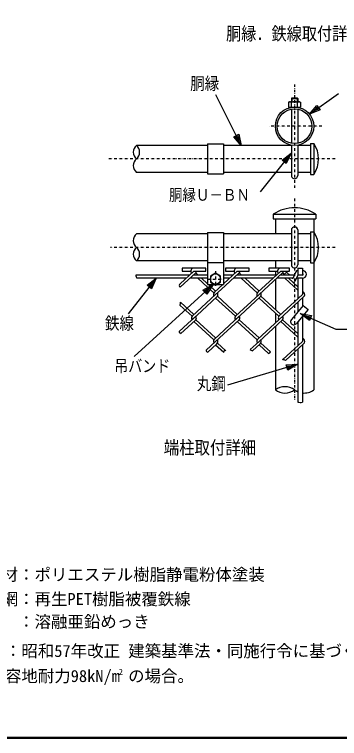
# Model space of a CAD drawing. Units: millimetres, scale not verified. Extents: x -4425 to 4425, y -3150 to 3150.
# Drawn here: x 901 to 2135, y -2925 to -181 of the extents above; entities that cross this region are included whole.
import ezdxf
from ezdxf.enums import TextEntityAlignment as Align

# ---------------------------------------------------------------- set-up
doc = ezdxf.new("R2010")
doc.units = ezdxf.units.MM
doc.header["$LTSCALE"] = 20
doc.linetypes.add('USER1', pattern=[1.01, 0.5, -0.25, 0.01, -0.25])
for name, color, linetype, lineweight in [('0-0_1', 7, 'Continuous', 25), ('0-1_0', 7, 'Continuous', 25), ('0-5_WAKU', 7, 'Continuous', 25), ('0-6_D-TTL-TXT', 7, 'Continuous', 25)]:
    doc.layers.add(name, color=color, linetype=linetype, lineweight=lineweight)
doc.styles.add('ＭＳ ゴシック', font='')
doc.styles.get('ＭＳ ゴシック').set_extended_font_data('MS Gothic')

# ---------------------------------------------------------------- blocks, each defined once
blk = doc.blocks.new('C0')
at = {"layer": '0-0_1', "color": 4}
blk.add_line((122339.4, 48593.4), (120414.3, 52421.7), dxfattribs=at)
blk.add_lwpolyline([(122149.7, 49438.2), (122339.4, 48593.4), (121774.4, 49249.5)], close=True, dxfattribs=at)
blk.add_lwpolyline([(122055.9, 49391), (122150.7, 48968.6), (121868.2, 49296.7)], dxfattribs=at)
blk = doc.blocks.new('C1')
at = {"layer": '0-0_1', "color": 4}
blk.add_line((127511.9, 50975.4), (129713.1, 52526.7), dxfattribs=at)
blk.add_lwpolyline([(128319.5, 51287.7), (127511.9, 50975.4), (128077.6, 51631)], close=True, dxfattribs=at)
blk.add_lwpolyline([(128259, 51373.5), (127855.2, 51217.4), (128138, 51545.2)], dxfattribs=at)
blk = doc.blocks.new('C2')
at = {"layer": '0-0_1', "color": 4}
blk.add_line((120196.4, 38046.8), (114203, 32605.7), dxfattribs=at)
blk.add_lwpolyline([(119433.3, 37637.6), (120196.4, 38046.8), (119715.6, 37326.7)], close=True, dxfattribs=at)
blk.add_lwpolyline([(119503.8, 37559.9), (119885.4, 37764.5), (119645, 37404.4)], dxfattribs=at)
blk = doc.blocks.new('C3')
at = {"layer": '0-0_1', "color": 4}
blk.add_line((115873.9, 38526.8), (113767.1, 35826.7), dxfattribs=at)
blk.add_lwpolyline([(115191.6, 37993.7), (115873.9, 38526.8), (115522.7, 37735.3)], close=True, dxfattribs=at)
blk.add_lwpolyline([(115274.4, 37929.1), (115615.5, 38195.6), (115439.9, 37799.9)], dxfattribs=at)
blk = doc.blocks.new('C4')
at = {"layer": '0-0_1', "color": 4}
blk.add_line((126621.7, 32010.5), (121286.1, 30435), dxfattribs=at)
blk.add_lwpolyline([(125756.6, 31974), (126621.7, 32010.5), (125875.5, 31571.2)], close=True, dxfattribs=at)
blk.add_lwpolyline([(125786.3, 31873.3), (126218.9, 31891.6), (125845.8, 31671.9)], dxfattribs=at)
blk = doc.blocks.new('C102')
at = {"layer": '0-0_1', "color": 4}
blk.add_line((126119.3, 48008.2), (123773, 45081.2), dxfattribs=at)
blk.add_lwpolyline([(125430, 47484.2), (126119.3, 48008.2), (125757.8, 47221.5)], close=True, dxfattribs=at)
blk.add_lwpolyline([(125512, 47418.5), (125856.6, 47680.5), (125675.8, 47287.1)], dxfattribs=at)
blk = doc.blocks.new('C103')
at = {"layer": '0-0_1', "color": 4}
blk.add_lwpolyline([(127504.5, 35318.5), (126818.4, 35846.8), (127672.4, 35703.5)], close=True, dxfattribs=at)
for points in [[(126818.4, 35846.8), (129516, 34670.3), (136551, 34670.3)], [(127546.4, 35414.7), (127203.4, 35678.9), (127630.4, 35607.2)]]:
    blk.add_lwpolyline(points, dxfattribs=at)

msp = doc.modelspace()

# ---------------------------------------------------------------- linework, layer by layer
at = {"layer": '0-0_1', "color": 4, "linetype": 'USER1'}
for p, q in [((1964.32, -445.42), (1964.32, -837.19)), ((2067.52, -604.19), (1867.12, -604.19)), ((2117.86, -728.09), (1259.86, -728.09)), ((1964.32, -878.01), (1964.32, -1641.6)), ((2117.86, -1063.42), (1265.86, -1063.42)), ((1664.32, -1153.42), (1664.32, -1213.42)), ((1634.32, -1183.42), (1694.32, -1183.42))]:
    msp.add_line(p, q, dxfattribs=at)
at = {"layer": '0-0_1'}
for p, q in [((1945.57, -511.79), (1941.82, -513.52)), ((1941.82, -513.52), (1941.82, -531.29)), ((1954.12, -496.79), (1952.32, -498.59)), ((1952.32, -498.59), (1952.32, -511.79)), ((1952.32, -498.59), (1976.32, -498.59)), ((1953.08, -531.29), (1953.08, -513.52)), ((1954.12, -496.79), (1974.52, -496.79)), ((1974.52, -496.79), (1976.32, -498.59)), ((1975.56, -531.29), (1975.56, -513.52)), ((1976.32, -498.59), (1976.32, -511.79)), ((1941.82, -531.29), (1986.82, -531.29)), ((1952.32, -531.29), (1952.32, -532.28)), ((1952.32, -539.29), (1952.32, -669.09)), ((1976.32, -531.29), (1976.32, -532.28)), ((1976.32, -539.29), (1976.32, -669.09)), ((1634.32, -677.09), (1364.32, -677.09)), ((1634.32, -671.09), (1634.32, -785.09)), ((1634.32, -671.09), (1694.32, -671.09)), ((1694.32, -671.09), (1694.32, -785.09)), ((1952.32, -677.09), (1694.32, -677.09)), ((1952.32, -676.1), (1952.32, -791.09)), ((1976.32, -676.1), (1976.32, -791.09)), ((2025.22, -677.09), (1976.32, -677.09)), ((2025.22, -669.59), (2025.22, -786.59)), ((2025.22, -669.59), (2037.22, -669.59)), ((2037.22, -669.59), (2037.22, -786.59)), ((1634.32, -779.09), (1364.32, -779.09)), ((1634.32, -785.09), (1694.32, -785.09)), ((1952.32, -779.09), (1694.32, -779.09)), ((2025.22, -779.09), (1976.32, -779.09)), ((2025.22, -786.59), (2037.22, -786.59)), ((1883.32, -937.42), (2045.32, -937.42)), ((1883.32, -937.42), (1883.32, -955.42)), ((1883.32, -955.42), (2045.32, -955.42)), ((1891.42, -955.42), (1891.42, -1012.42)), ((2037.22, -955.42), (2037.22, -1004.92)), ((2045.32, -937.42), (2045.32, -955.42)), ((1634.32, -1012.42), (1364.32, -1012.42)), ((1634.32, -1006.42), (1634.32, -1204.42)), ((1634.32, -1006.42), (1694.32, -1006.42)), ((1694.32, -1006.42), (1694.32, -1204.42)), ((1952.32, -1012.42), (1694.32, -1012.42)), ((1952.32, -997.42), (1952.32, -1129.42)), ((1976.32, -997.42), (1976.32, -1129.42)), ((2025.22, -1012.42), (1976.32, -1012.42)), ((2025.22, -1004.92), (2025.22, -1121.92)), ((2025.22, -1004.92), (2037.22, -1004.92)), ((2037.22, -1004.92), (2037.22, -1121.92)), ((1634.32, -1114.42), (1364.32, -1114.42)), ((1634.32, -1120.42), (1694.32, -1120.42)), ((1952.32, -1114.42), (1694.32, -1114.42)), ((1891.42, -1114.42), (1891.42, -1141.54)), ((2025.22, -1114.42), (1976.32, -1114.42)), ((2025.22, -1121.92), (2037.22, -1121.92)), ((2037.22, -1121.92), (2037.22, -1603.42)), ((1976.2, -1142.63), (1976.2, -1168.42)), ((1976.2, -1142.63), (1994.2, -1142.63)), ((1994.2, -1142.63), (1994.2, -1168.42)), ((1566.03, -1168.42), (1362.11, -1168.42)), ((1530.29, -1201.17), (1582.27, -1153.54)), ((1530.62, -1214.05), (1589.46, -1160.13)), ((1634.32, -1168.42), (1580.42, -1168.42)), ((1584.13, -1168.42), (1582.27, -1166.72)), ((1598.51, -1168.42), (1589.46, -1160.13)), ((1694.32, -1201.85), (1747.04, -1153.54)), ((1730.8, -1168.42), (1694.32, -1168.42)), ((1895.57, -1168.42), (1745.19, -1168.42)), ((1747.04, -1153.54), (1792.04, -1153.54)), ((1748.9, -1168.42), (1747.04, -1166.72)), ((1763.28, -1168.42), (1754.24, -1160.13)), ((1824.82, -1233.26), (1911.81, -1153.54)), ((1829.43, -1242.21), (1919.01, -1160.13)), ((1891.42, -1153.54), (1891.42, -1168.42)), ((1963.07, -1168.42), (1909.96, -1168.42)), ((1920.22, -1168.42), (1909.96, -1168.42)), ((1913.67, -1168.42), (1911.81, -1166.72)), ((1928.06, -1168.42), (1919.01, -1160.13)), ((1945.82, -1168.42), (1935.29, -1158.78)), ((1968.68, -1155.77), (1956.33, -1183.61)), ((1976.2, -1168.42), (1965.67, -1192.16)), ((1994.2, -1168.42), (1976.2, -1168.42)), ((1552.93, -1180.42), (1365.08, -1180.42)), ((1634.32, -1180.42), (1567.32, -1180.42)), ((1634.32, -1214.42), (1597.22, -1180.42)), ((1634.32, -1201.23), (1611.61, -1180.42)), ((1634.32, -1204.42), (1694.32, -1204.42)), ((1664.66, -1229.03), (1637.8, -1204.42)), ((1660.05, -1233.26), (1691.51, -1204.42)), ((1717.7, -1180.42), (1694.32, -1180.42)), ((1882.47, -1180.42), (1732.09, -1180.42)), ((1822.61, -1235.96), (1761.99, -1180.42)), ((1829.43, -1229.03), (1776.38, -1180.42)), ((1891.42, -1185.41), (1891.42, -1299.02)), ((1933.31, -1180.42), (1896.86, -1180.42)), ((1976.2, -1225.72), (1926.76, -1180.42)), ((1957.75, -1180.42), (1933.3, -1180.42)), ((1976.2, -1212.54), (1941.15, -1180.42)), ((1994.2, -1180.42), (1970.88, -1180.42)), ((1976.2, -1180.42), (1976.2, -1258.71)), ((1994.2, -1180.42), (1994.2, -1242.21)), ((1657.83, -1235.96), (1633.17, -1213.36)), ((1999.57, -1233.95), (1994.2, -1229.03)), ((1664.66, -1242.21), (1575.08, -1324.3)), ((1669.27, -1251.17), (1575.11, -1337.46)), ((1664.66, -1255.4), (1739.85, -1324.3)), ((1671.48, -1248.47), (1747.04, -1317.71)), ((1829.43, -1242.21), (1739.85, -1324.3)), ((1834.04, -1251.17), (1739.88, -1337.45)), ((1829.43, -1255.4), (1904.62, -1324.3)), ((1836.25, -1248.47), (1911.81, -1317.71)), ((1994.2, -1242.21), (1904.62, -1324.3)), ((1998.81, -1251.17), (1904.65, -1337.45)), ((1994.2, -1255.4), (1994.2, -1287.01)), ((1530.1, -1283.08), (1575.08, -1324.3)), ((1531.08, -1270.79), (1582.27, -1317.71)), ((1997.52, -1283.06), (1952.08, -1337.2)), ((1976.2, -1271.89), (1976.2, -1308.46)), ((1997.52, -1283.06), (2015.56, -1298.89)), ((1891.42, -1312.2), (1891.42, -1349.58)), ((2015.56, -1298.89), (1970.47, -1352.63)), ((1526.46, -1382.03), (1589.44, -1324.32)), ((1531.3, -1390.78), (1589.46, -1337.48)), ((1657.83, -1413.32), (1582.27, -1344.07)), ((1664.66, -1406.38), (1589.46, -1337.48)), ((1660.05, -1410.61), (1754.21, -1324.32)), ((1664.66, -1419.57), (1754.24, -1337.48)), ((1822.61, -1413.32), (1747.04, -1344.07)), ((1829.43, -1406.38), (1754.24, -1337.48)), ((1824.82, -1410.61), (1904.65, -1337.46)), ((1829.43, -1419.57), (1919.01, -1337.48)), ((1976.2, -1403.07), (1911.81, -1344.07)), ((1976.2, -1389.89), (1919.01, -1337.48)), ((1994.2, -1324.35), (1994.2, -1419.57)), ((1891.42, -1362.76), (1891.42, -1603.42)), ((1976.2, -1345.8), (1976.2, -1436.06)), ((1664.66, -1419.57), (1628.79, -1452.43)), ((1671.48, -1425.82), (1703.17, -1454.86)), ((1829.43, -1419.57), (1795.66, -1450.51)), ((1836.25, -1425.82), (1873.26, -1459.73)), ((1994.2, -1419.57), (1919.15, -1488.33)), ((1999.03, -1410.81), (1994.2, -1406.38)), ((1669.27, -1428.52), (1634.75, -1460.15)), ((1664.66, -1432.75), (1695.46, -1460.98)), ((1834.04, -1428.52), (1804.87, -1455.25)), ((1829.43, -1432.75), (1865.45, -1465.76)), ((1998.81, -1428.52), (1929.99, -1491.59)), ((1976.2, -1449.24), (1976.2, -1649.37)), ((1994.2, -1432.75), (1994.2, -1650.35))]:
    msp.add_line(p, q, dxfattribs=at)
at = {"layer": '0-0_1', "color": 4}
for p, q in [((1954.12, -496.79), (1954.12, -511.79)), ((1974.52, -496.79), (1974.52, -511.79))]:
    msp.add_line(p, q, dxfattribs=at)
at = {"layer": '0-0_1'}
for points in [[(1945.57, -511.79), (1983.07, -511.79), (1986.82, -513.52), (1986.82, -531.29)], [(1582.27, -1153.54), (1627.27, -1153.54), (1627.27, -1141.54), (1537.27, -1141.54), (1537.27, -1153.54), (1570.27, -1153.54)], [(1792.04, -1153.54), (1792.04, -1141.54), (1702.04, -1141.54), (1702.04, -1153.54), (1735.04, -1153.54)], [(1911.81, -1153.54), (1944.81, -1153.54), (1944.81, -1141.54), (1866.81, -1141.54), (1866.81, -1153.54), (1899.81, -1153.54)], [(1664.66, -1242.21), (1686.26, -1222.42), (1754.24, -1160.13)]]:
    msp.add_lwpolyline(points, dxfattribs=at)
msp.add_lwpolyline([(1664.32, -1160.9), (1644.82, -1172.16), (1644.82, -1194.68), (1664.32, -1205.94), (1683.82, -1194.68), (1683.82, -1172.16)], close=True, dxfattribs=at)
for centre, radius in [((1964.32, -604.19), 72.9), ((1964.32, -604.19), 66), ((1664.32, -1183.42), 19.5)]:
    msp.add_circle(centre, radius, dxfattribs=at)
for centre, radius, start, end in [((1945.57, -528.93), 17.14, 64.02038, 90), ((1964.32, -549.15), 37.35, 72.4866, 107.51478), ((1983.07, -528.93), 17.14, 90, 115.97954), ((1951.16, -728.09), 104.06, 325.79449, 34.20584), ((1964.32, -791.09), 12, 179.99992, 0), ((1964.32, -1062.11), 148.69, 56.99119, 123.00874), ((1964.32, -997.42), 12, 0, 179.99992), ((1951.16, -1063.42), 104.06, 325.79449, 34.20584), ((1582.27, -1153.54), 12, 90, 222.50017), ((1747.04, -1153.54), 12, 90, 222.50017), ((1911.81, -1153.54), 12, 90, 222.50017), ((1964.32, -1129.42), 12, 179.99992, 0), ((1976.91, -1159.42), 9, 94.52752, 156.07887), ((1994.2, -1165.42), 15, 270, 90), ((1582.27, -1153.54), 9.72, 317.50034, 0.00134), ((1747.04, -1153.54), 9.72, 317.50034, 0.00134), ((1911.81, -1153.54), 9.72, 317.50034, 0.00134), ((1994.2, -1165.42), 3, 270, 90), ((1960.19, -1189.73), 6, 207.26498, 336.07901), ((1668.25, -1242.21), 12.15, 132.50044, 210.96289), ((1833.02, -1242.21), 12.15, 132.50044, 210.96289), ((1990.6, -1242.21), 12.15, 312.50125, 41.72022), ((1661.06, -1242.21), 12.15, 312.50052, 30.96283), ((1825.83, -1242.21), 12.15, 312.50052, 30.96283), ((1582.27, -1330.89), 9.72, 137.49927, 222.50073), ((1582.27, -1330.89), 9.72, 317.50034, 42.50064), ((1747.04, -1330.89), 9.72, 137.49927, 222.50073), ((1747.04, -1330.89), 9.72, 317.50034, 42.50064), ((1911.81, -1330.89), 9.72, 137.49927, 222.50073), ((1911.81, -1330.89), 9.72, 317.50034, 42.50064), ((1961.28, -1344.92), 12, 139.99904, 320.00134), ((1668.25, -1419.57), 12.15, 132.50044, 210.96289), ((1661.06, -1419.57), 12.15, 312.50052, 30.96283), ((1833.02, -1419.57), 12.15, 132.50044, 210.96289), ((1825.83, -1419.57), 12.15, 312.50052, 30.96283), ((1990.6, -1419.57), 12.15, 312.50125, 43.52454)]:
    msp.add_arc(centre, radius, start, end, dxfattribs=at)
at = {"layer": '0-0_1', "color": 4}
for centre, radius, start, end in [((1385.42, -702.59), 33.09, 129.59811, 230.40164), ((1343.23, -702.59), 33.09, 309.59845, 50.40183), ((1385.42, -753.59), 33.09, 129.59836, 230.40189), ((1385.41, -1037.92), 33.09, 129.59811, 230.40164), ((1385.41, -1088.92), 33.09, 129.59836, 230.40189), ((1343.23, -1088.92), 33.09, 309.59845, 50.40155), ((1379.29, -1168.38), 17.51, 180.13562, 223.44575), ((1938.89, -1175.87), 17.47, 101.88753, 144.47858), ((1533.68, -1207.53), 7.21, 118.06473, 244.84522), ((1499.19, -1274.44), 32.09, 344.38525, 6.53153), ((1507.4, -1398.3), 25.05, 17.46593, 40.48177), ((1634.86, -1453.91), 6.25, 166.37213, 269.05505), ((1819.88, -1414.8), 43.14, 235.85553, 249.65012), ((1701.11, -1460.18), 5.71, 68.83014, 188.02585), ((1860.1, -1450.73), 15.95, 289.60766, 325.64575), ((1906.53, -1558.62), 71.02, 70.71227, 80.06109), ((1927.87, -1652.78), 61.36, 53.55557, 126.44482), ((1927.87, -1554.06), 61.36, 233.55557, 306.44443), ((2000.77, -1554.06), 61.36, 233.55563, 246.3927), ((2000.77, -1554.06), 61.36, 263.85135, 306.44482), ((1987.31, -1611.07), 39.88, 253.82394, 279.94732)]:
    msp.add_arc(centre, radius, start, end, dxfattribs=at)
at = {"layer": '0-5_WAKU'}
msp.add_lwpolyline([(-4049.88, 2925.24), (4200.12, 2925.24), (4200.12, -2924.76), (-4049.88, -2924.76)], close=True, dxfattribs=at)
for points in [[(4198.12, 2923.24), (4198.12, -2922.76), (-4047.88, -2922.76)], [(4196.12, 2921.24), (4196.12, -2920.76), (-4045.88, -2920.76)]]:
    msp.add_lwpolyline(points, dxfattribs=at)

# ---------------------------------------------------------------- block references
at = {"layer": '0-1_0', "xscale": 0.05, "yscale": 0.05}
for name in ['C0', 'C1', 'C102', 'C3', 'C2', 'C103', 'C4']:
    msp.add_blockref(name, (-4354.88, -3106.76), dxfattribs=at)

# ---------------------------------------------------------------- texts
at = {"layer": '0-0_1', "color": 4, "style": 'ＭＳ ゴシック', "width": 0.85}
for s, height, p in [('胴縁．鉄線取付詳細', 49.64, (1704.18, -292.83)), ('胴縁', 47.36, (1568.18, -480.28)), ('胴縁Ｕ－ＢＮ', 44.14, (1487.7, -899.64)), ('鉄線', 47.36, (1244.9, -1388.81)), ('吊バンド', 45.89, (1279.82, -1549.58)), ('丸鋼', 47.36, (1593.42, -1618.13)), ('端柱取付詳細', 50.44, (1467.8, -1862.35))]:
    msp.add_text(s, height=height, dxfattribs=at).set_placement(p, align=Align.BOTTOM_LEFT)
at = {"layer": '0-6_D-TTL-TXT', "style": 'ＭＳ ゴシック'}
for s, height, p in [('主要部材：ポリエステル樹脂静電粉体塗装', 45.75, (665.54, -2339.97)), ('菱形金網：再生PET樹脂被覆鉄線', 45.75, (665.54, -2432.75)), ('ＢＮ類\u3000：溶融亜鉛めっき', 45.75, (665.54, -2518.39)), ('（設計条件）風荷重：昭和57年改正 建築基準法・同施行令に基づく風圧力に準拠。', 45.75, (303.58, -2629.38)), ('（基礎条件）長期許容地耐力98kN/m の場合。', 45.75, (303.58, -2724.44)), ('2', 22.87, (1297.44, -2690.39))]:
    msp.add_text(s, height=height, dxfattribs=at).set_placement(p, align=Align.BOTTOM_LEFT)

doc.saveas('drawing.dxf')
